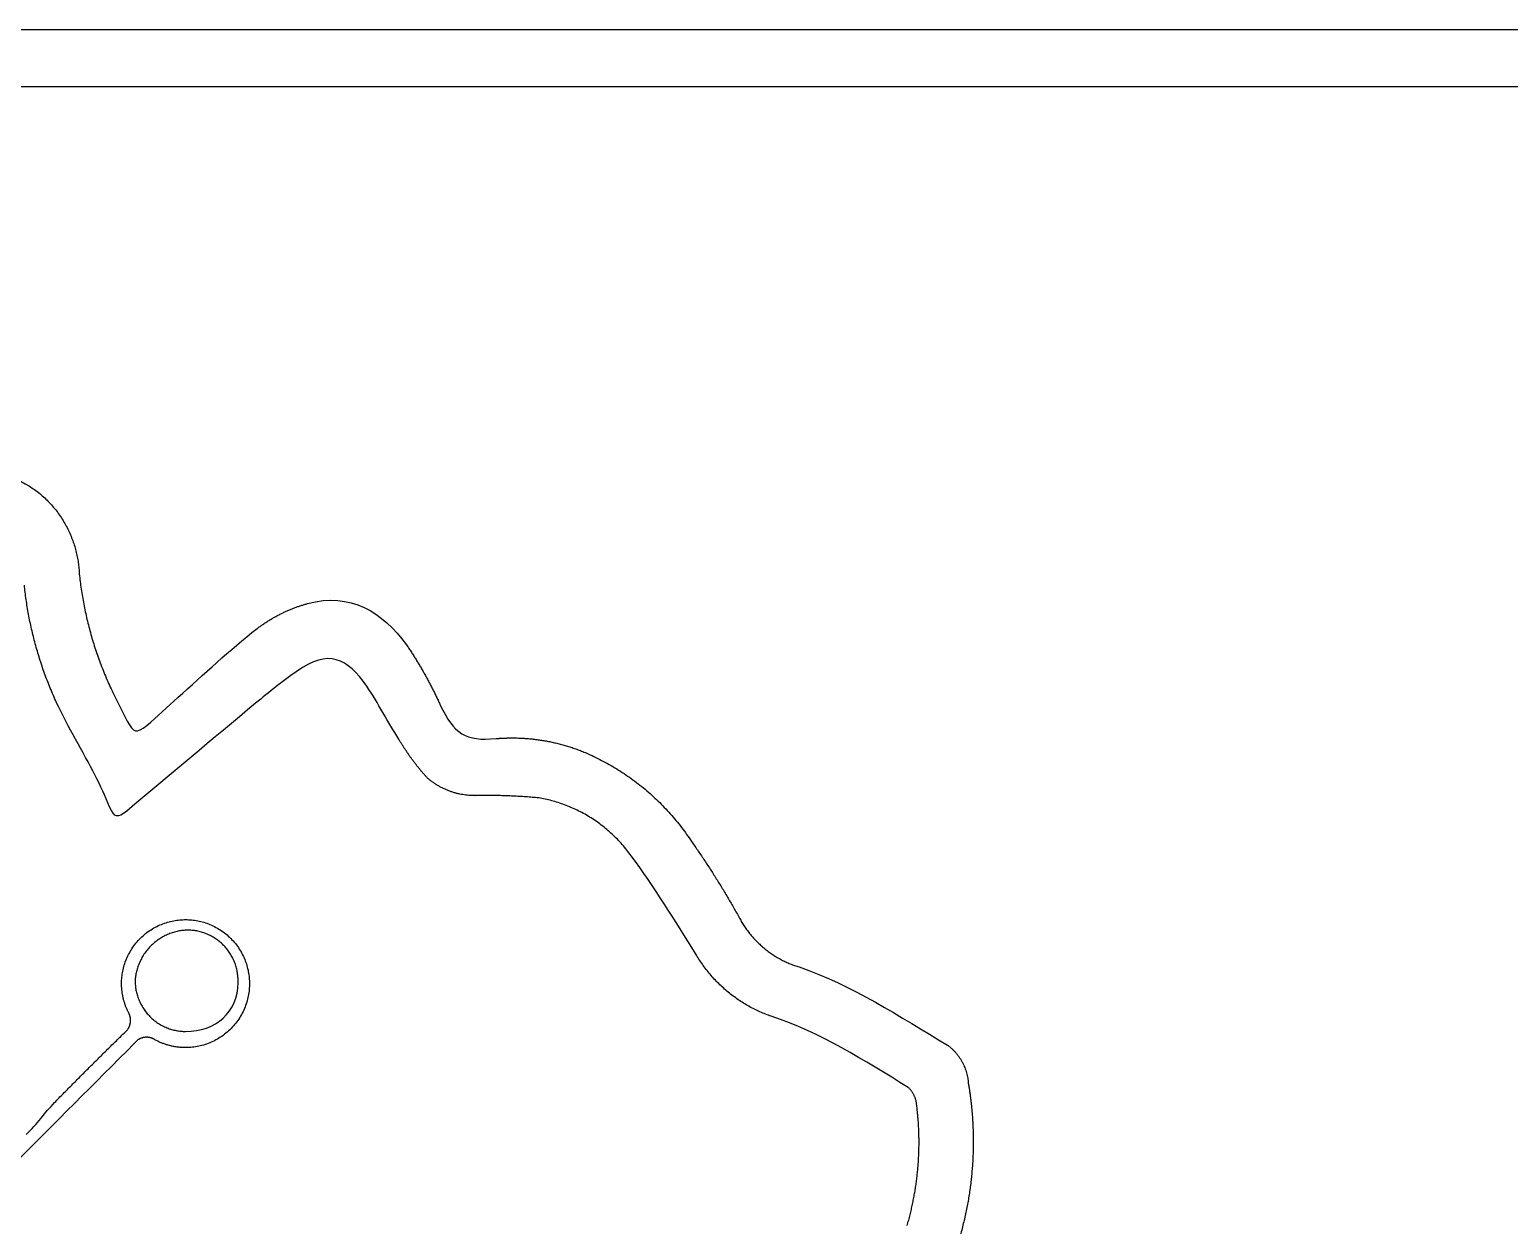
# Model space of a CAD drawing. Header units: millimetres. Extents: x -2315 to 326, y -226 to 400.
# Drawn here: x -2143.18 to -2131.17, y 22.97 to 32.67 of the extents above; entities that cross this region are included whole.
import ezdxf

# ---------------------------------------------------------------- set-up
doc = ezdxf.new("R2010")
doc.units = ezdxf.units.MM
doc.layers.add('Layer 03', color=5, linetype='Continuous', true_color=0x0000ff)

msp = doc.modelspace()

# ---------------------------------------------------------------- linework, layer by layer
at = {"layer": 'Layer 03'}
for points, degree in [([(-2158.32, 32.672), (-2144.017, 32.672), (-2129.714, 32.672)], 2), ([(-2158.32, 32.672), (-2144.017, 32.672), (-2129.714, 32.672)], 2), ([(-2130.231, 32.207), (-2144.151, 32.207), (-2158.072, 32.207)], 2), ([(-2130.231, 32.207), (-2144.151, 32.207), (-2158.072, 32.207)], 2), ([(-2143.71, 29.09), (-2143.512, 29.083), (-2143.316, 29.069), (-2143.145, 28.948)], 3), ([(-2143.71, 29.09), (-2143.512, 29.083), (-2143.316, 29.069), (-2143.145, 28.948)], 3), ([(-2140.919, 28.016), (-2140.573, 28.11), (-2140.311, 27.948), (-2140.116, 27.681)], 3), ([(-2140.919, 28.016), (-2140.573, 28.11), (-2140.311, 27.948), (-2140.116, 27.681)], 3), ([(-2141.973, 27.254), (-2141.759, 27.442), (-2141.554, 27.64), (-2141.329, 27.813)], 3), ([(-2141.973, 27.254), (-2141.759, 27.442), (-2141.554, 27.64), (-2141.329, 27.813)], 3), ([(-2140.438, 27.345), (-2140.596, 27.575), (-2140.755, 27.647), (-2141.001, 27.471)], 3), ([(-2140.438, 27.345), (-2140.596, 27.575), (-2140.755, 27.647), (-2141.001, 27.471)], 3), ([(-2141.001, 27.471), (-2141.118, 27.388), (-2141.23, 27.3), (-2141.341, 27.207)], 3), ([(-2141.001, 27.471), (-2141.118, 27.388), (-2141.23, 27.3), (-2141.341, 27.207)], 3), ([(-2142.492, 27.279), (-2142.458, 27.206), (-2142.42, 27.134), (-2142.383, 27.063)], 3), ([(-2142.492, 27.279), (-2142.458, 27.206), (-2142.42, 27.134), (-2142.383, 27.063)], 3), ([(-2140.179, 26.916), (-2140.269, 27.056), (-2140.347, 27.207), (-2140.438, 27.345)], 3), ([(-2140.179, 26.916), (-2140.269, 27.056), (-2140.347, 27.207), (-2140.438, 27.345)], 3), ([(-2142.642, 26.621), (-2142.745, 26.819), (-2142.863, 27.01), (-2142.956, 27.212)], 3), ([(-2142.642, 26.621), (-2142.745, 26.819), (-2142.863, 27.01), (-2142.956, 27.212)], 3), ([(-2141.341, 27.207), (-2141.69, 26.917), (-2142.038, 26.625), (-2142.387, 26.333)], 3), ([(-2141.341, 27.207), (-2141.69, 26.917), (-2142.038, 26.625), (-2142.387, 26.333)], 3), ([(-2142.224, 27.028), (-2142.139, 27.097), (-2142.057, 27.179), (-2141.973, 27.254)], 3), ([(-2142.224, 27.028), (-2142.139, 27.097), (-2142.057, 27.179), (-2141.973, 27.254)], 3), ([(-2139.842, 27.192), (-2139.731, 26.961), (-2139.637, 26.896), (-2139.389, 26.921)], 3), ([(-2139.842, 27.192), (-2139.731, 26.961), (-2139.637, 26.896), (-2139.389, 26.921)], 3), ([(-2142.383, 27.063), (-2142.333, 26.967), (-2142.31, 26.959), (-2142.224, 27.028)], 3), ([(-2142.383, 27.063), (-2142.333, 26.967), (-2142.31, 26.959), (-2142.224, 27.028)], 3), ([(-2142.526, 26.366), (-2142.565, 26.454), (-2142.598, 26.538), (-2142.642, 26.621)], 3), ([(-2142.526, 26.366), (-2142.565, 26.454), (-2142.598, 26.538), (-2142.642, 26.621)], 3), ([(-2142.387, 26.333), (-2142.461, 26.271), (-2142.487, 26.278), (-2142.526, 26.366)], 3), ([(-2142.387, 26.333), (-2142.461, 26.271), (-2142.487, 26.278), (-2142.526, 26.366)], 3), ([(-2137.77, 25.176), (-2137.938, 25.445), (-2138.105, 25.718), (-2138.294, 25.97)], 3), ([(-2137.77, 25.176), (-2137.938, 25.445), (-2138.105, 25.718), (-2138.294, 25.97)], 3), ([(-2136.931, 25.068), (-2136.496, 24.92), (-2136.115, 24.666), (-2135.725, 24.434)], 3), ([(-2136.931, 25.068), (-2136.496, 24.92), (-2136.115, 24.666), (-2135.725, 24.434)], 3), ([(-2141.911, 24.545), (-2141.662, 24.543), (-2141.484, 24.706), (-2141.483, 24.939)], 3), ([(-2141.911, 24.545), (-2141.662, 24.543), (-2141.484, 24.706), (-2141.483, 24.939)], 3), ([(-2136.045, 24.091), (-2136.401, 24.31), (-2136.755, 24.536), (-2137.156, 24.668)], 3), ([(-2136.045, 24.091), (-2136.401, 24.31), (-2136.755, 24.536), (-2137.156, 24.668)], 3), ([(-2142.972, 23.969), (-2142.694, 24.253), (-2142.409, 24.531)], 2), ([(-2142.972, 23.969), (-2142.694, 24.253), (-2142.409, 24.531)], 2), ([(-2142.327, 24.447), (-2142.972, 23.798), (-2143.621, 23.153), (-2144.265, 22.502)], 3), ([(-2142.327, 24.447), (-2142.972, 23.798), (-2143.621, 23.153), (-2144.265, 22.502)], 3), ([(-2143.203, 23.708), (-2143.113, 23.796), (-2143.053, 23.885), (-2142.972, 23.969)], 3), ([(-2143.203, 23.708), (-2143.113, 23.796), (-2143.053, 23.885), (-2142.972, 23.969)], 3)]:
    msp.add_open_spline(points, degree=degree, dxfattribs=at)
for points, weights in [([(-2143.145, 28.948), (-2142.788, 28.693), (-2142.772, 28.255)], [0.85938253846, 0.825894575301, 0.984792137812]), ([(-2143.145, 28.948), (-2142.788, 28.693), (-2142.772, 28.255)], [0.85938253846, 0.825894575301, 0.984792137812]), ([(-2142.772, 28.255), (-2142.718, 27.742), (-2142.492, 27.279)], [0.960701517689, 0.904123781574, 0.877420951448]), ([(-2142.772, 28.255), (-2142.718, 27.742), (-2142.492, 27.279)], [0.960701517689, 0.904123781574, 0.877420951448]), ([(-2142.956, 27.212), (-2143.166, 27.668), (-2143.218, 28.166)], [0.88062436687, 0.907592504032, 0.961426329914]), ([(-2142.956, 27.212), (-2143.166, 27.668), (-2143.218, 28.166)], [0.88062436687, 0.907592504032, 0.961426329914]), ([(-2141.329, 27.813), (-2141.144, 27.954), (-2140.919, 28.016)], [0.857280346297, 0.868450303598, 0.913097435306]), ([(-2141.329, 27.813), (-2141.144, 27.954), (-2140.919, 28.016)], [0.857280346297, 0.868450303598, 0.913097435306]), ([(-2140.116, 27.681), (-2139.958, 27.448), (-2139.842, 27.192)], [0.861189150062, 0.868238100695, 0.881794289439]), ([(-2140.116, 27.681), (-2139.958, 27.448), (-2139.842, 27.192)], [0.861189150062, 0.868238100695, 0.881794289439]), ([(-2139.948, 26.602), (-2140.08, 26.747), (-2140.179, 26.916)], [0.853942262812, 0.855903782921, 0.867759455816]), ([(-2139.948, 26.602), (-2140.08, 26.747), (-2140.179, 26.916)], [0.853942262812, 0.855903782921, 0.867759455816]), ([(-2138.658, 26.804), (-2138.123, 26.572), (-2137.803, 26.085)], [0.884338913098, 0.837021940067, 0.862430578124]), ([(-2138.658, 26.804), (-2138.123, 26.572), (-2137.803, 26.085)], [0.884338913098, 0.837021940067, 0.862430578124]), ([(-2138.294, 25.97), (-2138.571, 26.36), (-2139.043, 26.439)], [0.85956791211, 0.830574715457, 0.941344166557]), ([(-2138.294, 25.97), (-2138.571, 26.36), (-2139.043, 26.439)], [0.85956791211, 0.830574715457, 0.941344166557]), ([(-2137.803, 26.085), (-2137.588, 25.781), (-2137.409, 25.455)], [0.859740112176, 0.863888031164, 0.870816943558]), ([(-2137.803, 26.085), (-2137.588, 25.781), (-2137.409, 25.455)], [0.859740112176, 0.863888031164, 0.870816943558]), ([(-2141.894, 25.367), (-2142.295, 25.355), (-2142.319, 24.955)], [0.987670986227, 0.725279501509, 0.976238192263]), ([(-2141.894, 25.367), (-2142.295, 25.355), (-2142.319, 24.955)], [0.987670986227, 0.725279501509, 0.976238192263]), ([(-2141.483, 24.955), (-2141.483, 25.366), (-2141.894, 25.367)], [1, 0.707793673282, 0.998629437603]), ([(-2141.483, 24.955), (-2141.483, 25.366), (-2141.894, 25.367)], [1, 0.707793673282, 0.998629437603]), ([(-2137.409, 25.455), (-2137.248, 25.165), (-2136.931, 25.068)], [0.870483585913, 0.823601459879, 0.906542628849]), ([(-2137.409, 25.455), (-2137.248, 25.165), (-2136.931, 25.068)], [0.870483585913, 0.823601459879, 0.906542628849]), ([(-2137.156, 24.668), (-2137.558, 24.807), (-2137.77, 25.176)], [0.898772323308, 0.827564223014, 0.868490426717]), ([(-2137.156, 24.668), (-2137.558, 24.807), (-2137.77, 25.176)], [0.898772323308, 0.827564223014, 0.868490426717]), ([(-2142.319, 24.955), (-2142.317, 24.548), (-2141.911, 24.545)], [0.998332658956, 0.709615957138, 0.996653884082]), ([(-2142.319, 24.955), (-2142.317, 24.548), (-2141.911, 24.545)], [0.998332658956, 0.709615957138, 0.996653884082]), ([(-2141.483, 24.939), (-2141.483, 24.947), (-2141.483, 24.955)], [0.984553087467, 0.992061373903, 1]), ([(-2141.483, 24.939), (-2141.483, 24.947), (-2141.483, 24.955)], [0.984553087467, 0.992061373903, 1]), ([(-2142.409, 24.531), (-2142.356, 24.57), (-2142.356, 24.636)], [0.859241420358, 0.824691778142, 1]), ([(-2142.409, 24.531), (-2142.356, 24.57), (-2142.356, 24.636)], [0.859241420358, 0.824691778142, 1]), ([(-2142.356, 24.636), (-2142.356, 24.673), (-2142.376, 24.705)], [1, 0.892078030056, 0.863687786]), ([(-2142.356, 24.636), (-2142.356, 24.673), (-2142.376, 24.705)], [1, 0.892078030056, 0.863687786]), ([(-2135.725, 24.434), (-2135.57, 24.318), (-2135.557, 24.126)], [0.858040905214, 0.830341632355, 0.973616669723]), ([(-2135.725, 24.434), (-2135.57, 24.318), (-2135.557, 24.126)], [0.858040905214, 0.830341632355, 0.973616669723]), ([(-2135.977, 23.955), (-2135.985, 24.036), (-2136.045, 24.091)], [0.963560596227, 0.846528859338, 0.854001943386]), ([(-2135.977, 23.955), (-2135.985, 24.036), (-2136.045, 24.091)], [0.963560596227, 0.846528859338, 0.854001943386]), ([(-2135.557, 24.126), (-2135.517, 23.891), (-2135.517, 23.653)], [0.93979472285, 0.965935554213, 1]), ([(-2135.557, 24.126), (-2135.517, 23.891), (-2135.517, 23.653)], [0.93979472285, 0.965935554213, 1]), ([(-2135.957, 23.648), (-2135.957, 23.802), (-2135.977, 23.955)], [1, 0.974467427805, 0.953386390853]), ([(-2135.957, 23.648), (-2135.957, 23.802), (-2135.977, 23.955)], [1, 0.974467427805, 0.953386390853]), ([(-2136.053, 22.972), (-2135.957, 23.303), (-2135.957, 23.648)], [0.910186050205, 0.944622929858, 1]), ([(-2136.053, 22.972), (-2135.957, 23.303), (-2135.957, 23.648)], [0.910186050205, 0.944622929858, 1]), ([(-2135.517, 23.653), (-2135.517, 23.232), (-2135.641, 22.829)], [1, 0.9412789128, 0.906103376405]), ([(-2135.517, 23.653), (-2135.517, 23.232), (-2135.641, 22.829)], [1, 0.9412789128, 0.906103376405])]:
    msp.add_rational_spline(points, weights, degree=2, dxfattribs=at)
for points, weights, knots in [([(-2139.389, 26.921), (-2139.323, 26.926), (-2139.257, 26.926), (-2138.945, 26.926), (-2138.658, 26.804)], [0.966865137534, 0.98237156146, 1, 0.922101738827, 0.885639323239], [-1.6653382, -1.6653382, -1.6653382, -1.5707963, -1.5707963, -1.1530253, -1.1530253, -1.1530253]), ([(-2139.389, 26.921), (-2139.323, 26.926), (-2139.257, 26.926), (-2138.945, 26.926), (-2138.658, 26.804)], [0.966865137534, 0.98237156146, 1, 0.922101738827, 0.885639323239], [-1.6653382, -1.6653382, -1.6653382, -1.5707963, -1.5707963, -1.1530253, -1.1530253, -1.1530253]), ([(-2139.54, 26.458), (-2139.552, 26.458), (-2139.565, 26.458), (-2139.783, 26.458), (-2139.948, 26.602)], [0.983209470519, 0.991349229769, 1, 0.864687552134, 0.854399907653], [-4.7587834, -4.7587834, -4.7587834, -4.712389, -4.712389, -3.9867037, -3.9867037, -3.9867037]), ([(-2139.54, 26.458), (-2139.552, 26.458), (-2139.565, 26.458), (-2139.783, 26.458), (-2139.948, 26.602)], [0.983209470519, 0.991349229769, 1, 0.864687552134, 0.854399907653], [-4.7587834, -4.7587834, -4.7587834, -4.712389, -4.712389, -3.9867037, -3.9867037, -3.9867037]), ([(-2139.043, 26.439), (-2139.249, 26.459), (-2139.456, 26.459), (-2139.498, 26.459), (-2139.54, 26.458)], [0.963154338572, 0.980244697395, 1, 0.995936458264, 0.991985670053], [1.464848, 1.464848, 1.464848, 1.5707963, 1.5707963, 1.5925892, 1.5925892, 1.5925892]), ([(-2139.043, 26.439), (-2139.249, 26.459), (-2139.456, 26.459), (-2139.498, 26.459), (-2139.54, 26.458)], [0.963154338572, 0.980244697395, 1, 0.995936458264, 0.991985670053], [1.464848, 1.464848, 1.464848, 1.5707963, 1.5707963, 1.5925892, 1.5925892, 1.5925892]), ([(-2142.376, 24.705), (-2142.429, 24.813), (-2142.429, 24.933), (-2142.429, 25.452), (-2141.91, 25.452), (-2141.391, 25.452), (-2141.391, 24.933)], [0.877258281887, 0.91247283523, 1, 0.707106781187, 1, 0.707106781187, 1], [-3.611004, -3.611004, -3.611004, -3.141593, -3.141593, -1.570796, -1.570796, 0, 0, 0]), ([(-2142.376, 24.705), (-2142.429, 24.813), (-2142.429, 24.933), (-2142.429, 25.452), (-2141.91, 25.452), (-2141.391, 25.452), (-2141.391, 24.933)], [0.877258281887, 0.91247283523, 1, 0.707106781187, 1, 0.707106781187, 1], [-3.611004, -3.611004, -3.611004, -3.141593, -3.141593, -1.570796, -1.570796, 0, 0, 0]), ([(-2141.391, 24.933), (-2141.391, 24.414), (-2141.91, 24.414), (-2142.043, 24.414), (-2142.159, 24.478)], [1, 0.707106781187, 1, 0.904276464855, 0.871121774546], [-6.283185, -6.283185, -6.283185, -4.712389, -4.712389, -4.19902, -4.19902, -4.19902]), ([(-2141.391, 24.933), (-2141.391, 24.414), (-2141.91, 24.414), (-2142.043, 24.414), (-2142.159, 24.478)], [1, 0.707106781187, 1, 0.904276464855, 0.871121774546], [-6.283185, -6.283185, -6.283185, -4.712389, -4.712389, -4.19902, -4.19902, -4.19902]), ([(-2142.159, 24.478), (-2142.19, 24.498), (-2142.226, 24.498), (-2142.29, 24.498), (-2142.327, 24.447)], [0.862524862848, 0.889800344852, 1, 0.824935745466, 0.85914566491], [0.979792, 0.979792, 0.979792, 1.570796, 1.570796, 2.509672, 2.509672, 2.509672]), ([(-2142.159, 24.478), (-2142.19, 24.498), (-2142.226, 24.498), (-2142.29, 24.498), (-2142.327, 24.447)], [0.862524862848, 0.889800344852, 1, 0.824935745466, 0.85914566491], [0.979792, 0.979792, 0.979792, 1.570796, 1.570796, 2.509672, 2.509672, 2.509672])]:
    msp.add_rational_spline(points, weights, degree=2, knots=knots, dxfattribs=at)

doc.saveas('drawing.dxf')
